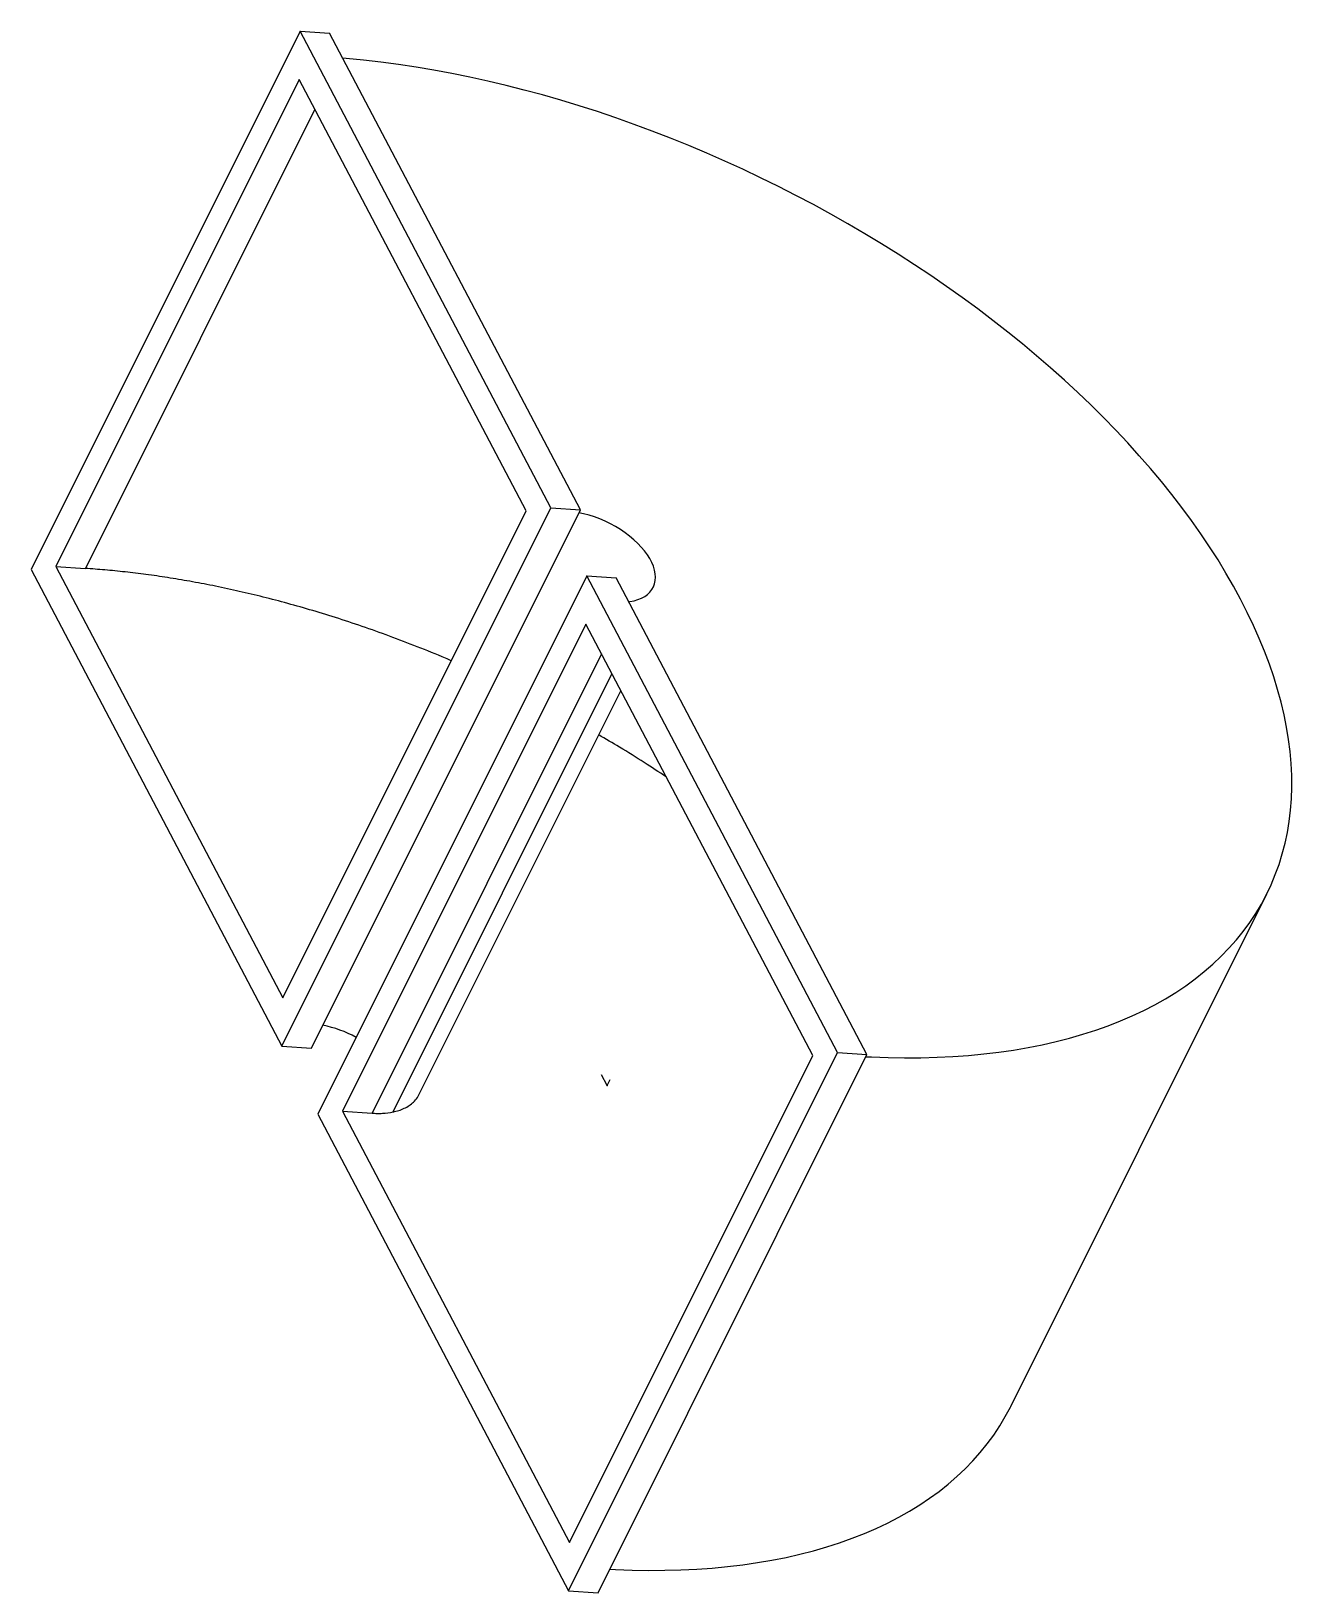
# Model space of a CAD drawing. Header units: inches. Extents: x -16.8 to 20, y -14.8 to 30.7.
import ezdxf

# ---------------------------------------------------------------- set-up
doc = ezdxf.new("R2010")
doc.units = ezdxf.units.IN
doc.header["$MEASUREMENT"] = 0
doc.header["$PDSIZE"] = -1

msp = doc.modelspace()

# ---------------------------------------------------------------- linework, layer by layer
at = {"color": 7, "linetype": 'Continuous', "lineweight": 25}
for p, q in [((-8.952, 30.741), (-16.793, 15.045)), ((-1.64, 16.841), (-8.952, 30.741)), ((-8.952, 30.741), (-8.092, 30.685)), ((-0.78, 16.784), (-8.092, 30.685)), ((-8.977, 29.332), (-16.071, 15.131)), ((-2.362, 16.755), (-8.977, 29.332)), ((-8.522, 28.466), (-15.212, 15.074)), ((-9.481, 1.145), (-1.64, 16.841)), ((-9.456, 2.554), (-2.362, 16.755)), ((-8.621, 1.088), (-0.78, 16.784)), ((-1.64, 16.841), (-0.78, 16.784)), ((-16.793, 15.045), (-9.481, 1.145)), ((-16.071, 15.131), (-9.456, 2.554)), ((-16.071, 15.131), (-15.212, 15.074)), ((-0.595, 14.855), (-8.436, -0.841)), ((6.717, 0.954), (-0.595, 14.855)), ((-0.595, 14.855), (0.264, 14.798)), ((7.577, 0.898), (0.264, 14.798)), ((-0.621, 13.445), (-7.715, -0.756)), ((5.995, 0.869), (-0.621, 13.445)), ((-0.165, 12.58), (-6.855, -0.812)), ((-6.24, -0.776), (0.141, 11.997)), ((-5.489, -0.274), (0.398, 11.51)), ((11.769, -9.363), (19.236, 5.586)), ((-9.481, 1.145), (-8.621, 1.088)), ((-1.124, -14.742), (6.717, 0.954)), ((6.717, 0.954), (7.577, 0.898)), ((-1.099, -13.332), (5.995, 0.869)), ((-0.264, -14.798), (7.577, 0.898)), ((-8.436, -0.841), (-1.124, -14.742)), ((-7.715, -0.756), (-1.099, -13.332)), ((-7.715, -0.756), (-6.855, -0.812)), ((-1.124, -14.742), (-0.264, -14.798))]:
    msp.add_line(p, q, dxfattribs=at)
at = {"color": 7, "linetype": 'Continuous'}
for q in [(-0.163, 0.311), (0.088, 0.175)]:
    msp.add_line((0, 0), q, dxfattribs=at)
at = {"color": 7, "linetype": 'Continuous', "lineweight": 25, "flags": 128}
for points in [[(7.545, 0.835), (7.708, 0.827), (8.195, 0.81), (8.676, 0.802), (9.151, 0.805), (9.619, 0.817), (10.081, 0.84), (10.535, 0.872), (10.981, 0.915), (11.42, 0.967), (11.851, 1.029), (12.273, 1.101), (12.686, 1.183), (13.091, 1.275), (13.486, 1.377), (13.872, 1.488), (14.248, 1.608), (14.613, 1.738), (14.969, 1.878), (15.314, 2.026), (15.648, 2.184), (15.971, 2.351), (16.283, 2.527), (16.583, 2.712), (16.872, 2.905), (17.149, 3.107), (17.413, 3.318), (17.666, 3.537), (17.906, 3.763), (18.133, 3.998), (18.348, 4.241), (18.55, 4.491), (18.739, 4.749), (18.915, 5.015), (19.077, 5.287), (19.226, 5.566), (19.362, 5.852), (19.484, 6.145), (19.592, 6.444), (19.687, 6.749), (19.768, 7.06), (19.835, 7.376), (19.888, 7.699), (19.927, 8.026), (19.953, 8.359), (19.964, 8.696), (19.961, 9.038), (19.944, 9.385), (19.914, 9.735), (19.869, 10.09), (19.81, 10.448), (19.738, 10.809), (19.652, 11.174), (19.551, 11.541), (19.438, 11.912), (19.31, 12.284), (19.169, 12.659), (19.015, 13.036), (18.847, 13.414), (18.666, 13.794), (18.472, 14.174), (18.265, 14.556), (18.045, 14.938), (17.813, 15.321), (17.568, 15.703), (17.311, 16.086), (17.041, 16.468), (16.76, 16.849), (16.466, 17.229), (16.161, 17.608), (15.845, 17.986), (15.518, 18.362), (15.179, 18.735), (14.83, 19.107), (14.471, 19.476), (14.101, 19.842), (13.721, 20.205), (13.332, 20.565), (12.933, 20.921), (12.525, 21.274), (12.108, 21.622), (11.682, 21.967), (11.248, 22.306), (10.806, 22.641), (10.357, 22.972), (9.9, 23.296), (9.436, 23.616), (8.965, 23.93), (8.488, 24.238), (8.004, 24.54), (7.515, 24.836), (7.02, 25.125), (6.521, 25.408), (6.016, 25.684), (5.507, 25.953), (4.994, 26.214), (4.477, 26.468), (3.957, 26.715), (3.434, 26.954), (2.908, 27.185), (2.38, 27.408), (1.85, 27.622), (1.318, 27.829), (0.785, 28.026), (0.252, 28.216), (-0.283, 28.396), (-0.817, 28.567), (-1.351, 28.73), (-1.884, 28.883), (-2.417, 29.027), (-2.948, 29.162), (-3.477, 29.288), (-4.004, 29.404), (-4.529, 29.51), (-5.051, 29.606), (-5.57, 29.693), (-6.086, 29.77), (-6.597, 29.838), (-7.104, 29.895), (-7.607, 29.943), (-7.706, 29.951)], [(0.63, 14.103), (0.663, 14.108), (0.785, 14.132), (0.898, 14.165), (1.002, 14.207), (1.095, 14.257), (1.178, 14.316), (1.248, 14.384), (1.306, 14.458), (1.352, 14.539), (1.385, 14.627), (1.405, 14.721), (1.411, 14.819), (1.404, 14.922), (1.383, 15.028), (1.35, 15.137), (1.303, 15.248), (1.244, 15.361), (1.173, 15.474), (1.09, 15.586), (0.996, 15.697), (0.892, 15.806), (0.778, 15.913), (0.655, 16.015), (0.524, 16.114), (0.386, 16.207), (0.243, 16.295), (0.094, 16.377), (-0.059, 16.451), (-0.214, 16.518), (-0.371, 16.577), (-0.528, 16.628), (-0.685, 16.67), (-0.822, 16.7)], [(0.078, -14.113), (0.241, -14.121), (0.728, -14.139), (1.209, -14.146), (1.684, -14.144), (2.152, -14.131), (2.613, -14.109), (3.067, -14.076), (3.514, -14.034), (3.953, -13.981), (4.383, -13.919), (4.805, -13.847), (5.219, -13.765), (5.623, -13.673), (6.019, -13.572), (6.404, -13.461), (6.78, -13.34), (7.146, -13.21), (7.501, -13.071), (7.846, -12.922), (8.18, -12.764), (8.503, -12.597), (8.815, -12.421), (9.116, -12.237), (9.404, -12.043), (9.681, -11.841), (9.946, -11.631), (10.198, -11.412), (10.438, -11.185), (10.666, -10.95), (10.881, -10.707), (11.083, -10.457), (11.272, -10.199), (11.447, -9.934), (11.61, -9.662), (11.759, -9.382), (11.769, -9.363)]]:
    msp.add_lwpolyline(points, dxfattribs=at)
at = {"color": 7, "linetype": 'Continuous', "lineweight": 25}
msp.add_arc((-8.956, -1.598), 3.415, 61.3393, 78.7575, dxfattribs=at)
for points, knots in [([(-4.546, 12.382), (-4.601, 12.406), (-4.929, 12.55), (-5.53, 12.791), (-6.342, 13.102), (-7.139, 13.385), (-7.915, 13.642), (-8.669, 13.872), (-9.4, 14.079), (-10.113, 14.263), (-10.812, 14.428), (-11.497, 14.574), (-12.166, 14.701), (-12.815, 14.809), (-13.444, 14.9), (-14.053, 14.974), (-14.642, 15.033), (-15.024, 15.061), (-15.212, 15.074)], [0, 0, 0, 0, 0.015304, 0.091998, 0.167039, 0.240424, 0.312171, 0.381134, 0.448608, 0.514572, 0.579019, 0.643362, 0.706295, 0.767801, 0.827867, 0.886619, 0.944278, 1, 1, 1, 1]), ([(1.72, 8.995), (1.509, 9.135), (1.063, 9.43), (0.406, 9.839), (-0.042, 10.102), (-0.246, 10.222)], [0, 0, 0, 0, 0.330476, 0.695797, 1, 1, 1, 1]), ([(-6.24, -0.776), (-6.227, -0.773), (-6.155, -0.758), (-6.03, -0.721), (-5.874, -0.654), (-5.733, -0.567), (-5.608, -0.455), (-5.526, -0.355), (-5.498, -0.286), (-5.492, -0.272)], [0, 0, 0, 0, 0.036317, 0.199482, 0.370993, 0.547346, 0.732169, 0.947384, 1, 1, 1, 1]), ([(-6.855, -0.812), (-6.854, -0.812), (-6.853, -0.812), (-6.853, -0.812), (-6.853, -0.812), (-6.854, -0.812), (-6.855, -0.812), (-6.855, -0.812), (-6.854, -0.812), (-6.85, -0.812), (-6.847, -0.813), (-6.838, -0.813), (-6.818, -0.814), (-6.799, -0.815), (-6.76, -0.817), (-6.734, -0.818), (-6.656, -0.819), (-6.604, -0.818), (-6.447, -0.81), (-6.342, -0.797), (-6.24, -0.776)], [0.0068347, 0.0068347, 0.0068347, 0.0068347, 0.007482, 0.007482, 0.0079165, 0.0079165, 0.0081338, 0.0081338, 0.0083511, 0.0083511, 0.0100894, 0.0100894, 0.0135661, 0.0205193, 0.0205193, 0.0344258, 0.0344258, 0.0622388, 0.0622388, 0.1178649, 0.1178649, 0.1178649, 0.1178649])]:
    msp.add_open_spline(points, degree=3, knots=knots, dxfattribs=at)
at = {"color": 7, "linetype": 'Continuous'}
msp.add_point((0, 0), dxfattribs=at)

doc.saveas('drawing.dxf')
